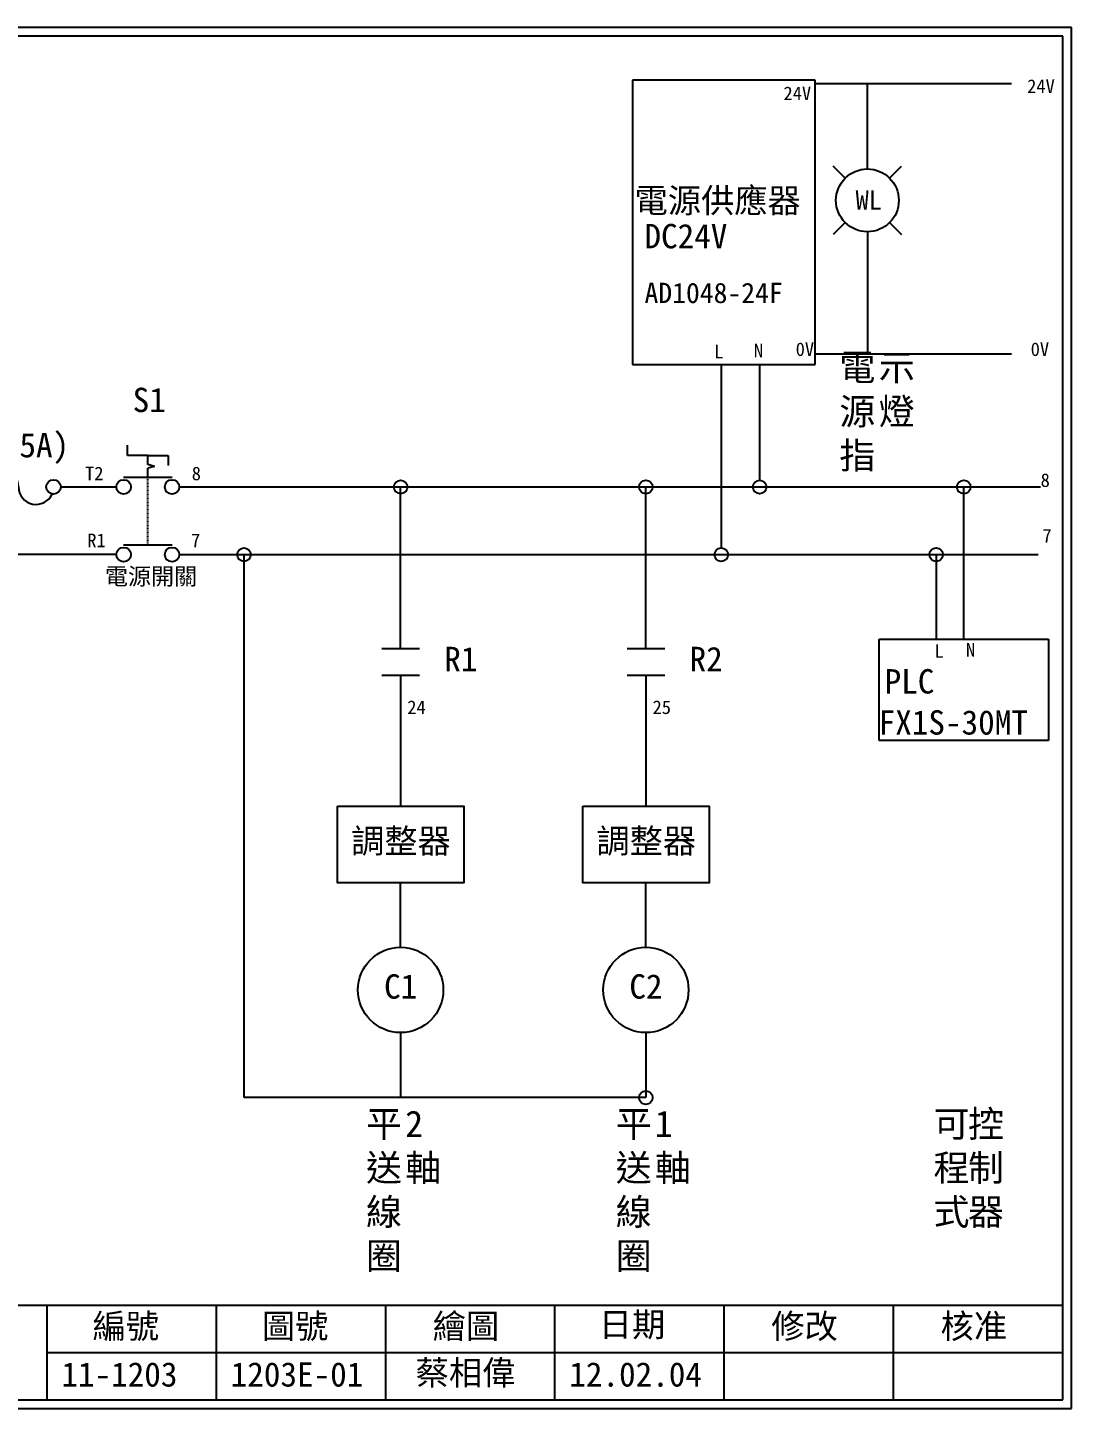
# Model space of a CAD drawing. Extents: x 10 to 297, y 3 to 310.
# Drawn here: x 142.9 to 297, y 3 to 207 of the extents above; entities that cross this region are included whole.
import ezdxf
from ezdxf.enums import TextEntityAlignment as Align

# ---------------------------------------------------------------- set-up
doc = ezdxf.new("R2010")
doc.units = 0
doc.linetypes.add('DASHED', pattern=[0.2, 0.1, -0.1])
doc.layers.get('0').update_dxf_attribs({"linetype": 'CONTINUOUS'})
for name, color, linetype in [('7', 7, 'CONTINUOUS'), ('圖框層', 7, 'CONTINUOUS'), ('標尺寸層', 3, 'CONTINUOUS')]:
    doc.layers.add(name, color=color, linetype=linetype)
doc.styles.add('CNS', font='romanc.shx', dxfattribs={"bigfont": 'chineset.shx'})
doc.styles.add('STSL', font='KAIU.TTF')

# ---------------------------------------------------------------- blocks, each defined once
blk = doc.blocks.new('FUSE')
at = {"color": 7}
for p, q in [((0, 0), (2.14, 0)), ((14.64, 0), (16.78, 0))]:
    blk.add_line(p, q, dxfattribs=at)
for centre in [(3.21, 0), (13.56, 0)]:
    blk.add_circle(centre, 1.07)
for centre, start, end in [((5.8, 0), 0, 156.116), ((10.98, 0), 180, 336.116)]:
    blk.add_arc(centre, 2.59, start, end, dxfattribs=at)

msp = doc.modelspace()

# ---------------------------------------------------------------- linework, layer by layer
for p, q in [((259.19, 199.2), (232.19, 199.2)), ((232.19, 199.2), (232.19, 157.2)), ((259.19, 157.2), (259.19, 199.2)), ((288.16, 198.67), (259.19, 198.67)), ((266.88, 189.99), (266.88, 198.67)), ((266.88, 186.09), (266.88, 189.99)), ((263.6, 184.73), (261.83, 186.5)), ((270.16, 184.73), (271.93, 186.5)), ((263.6, 178.17), (261.83, 176.4)), ((270.16, 178.17), (271.93, 176.4)), ((266.88, 176.81), (266.88, 172.86)), ((266.88, 172.86), (266.88, 158.72)), ((232.19, 157.2), (255.19, 157.2)), ((245.3, 157.2), (245.3, 130.12)), ((250.97, 157.2), (250.97, 140.12)), ((255.19, 157.2), (259.19, 157.2)), ((288.16, 158.72), (259.19, 158.72)), ((157.63, 143.77), (157.63, 145.27)), ((160.63, 143.77), (157.63, 143.77)), ((160.63, 143.77), (163.63, 143.77)), ((163.63, 143.77), (163.63, 142.27)), ((161.63, 142.16), (160.63, 142.43)), ((161.63, 142.16), (160.63, 141.89)), ((147.78, 139.12), (155.99, 139.12)), ((149.92, 139.12), (155.99, 139.12)), ((165.27, 139.12), (292.46, 139.12)), ((197.96, 115.27), (197.96, 139.12)), ((234.17, 115.27), (234.17, 139.12)), ((281.11, 116.64), (281.11, 139.12)), ((155.99, 129.12), (22.17, 129.12)), ((165.27, 129.12), (292.09, 129.12)), ((268.61, 116.64), (293.61, 116.64)), ((268.61, 101.64), (268.61, 116.64)), ((293.61, 116.64), (293.61, 101.64)), ((197.96, 111.3), (197.96, 91.96)), ((234.17, 111.3), (234.17, 91.96)), ((293.61, 101.64), (268.61, 101.64)), ((197.96, 71.11), (197.96, 80.64)), ((234.17, 71.11), (234.17, 80.64)), ((197.96, 58.51), (197.96, 48.91)), ((234.17, 58.51), (234.17, 48.91))]:
    msp.add_line(p, q)
for points in [[(188.63, 91.96), (207.29, 91.96), (207.29, 80.64), (188.63, 80.64)], [(224.84, 91.96), (243.5, 91.96), (243.5, 80.64), (224.84, 80.64)]]:
    msp.add_lwpolyline(points, close=True)
for centre, radius in [((266.88, 181.45), 4.64), ((250.97, 139.12), 1), ((245.3, 129.12), 1), ((197.96, 64.81), 6.3), ((234.17, 64.81), 6.3)]:
    msp.add_circle(centre, radius)
at = {"layer": '7'}
for p, q in [((160.63, 142.43), (160.63, 143.77)), ((160.63, 140.55), (160.63, 141.89)), ((157.06, 140.55), (164.2, 140.55)), ((157.06, 130.55), (164.2, 130.55))]:
    msp.add_line(p, q, dxfattribs=at)
at = {"layer": '7', "linetype": 'DASHED'}
msp.add_line((160.63, 130.55), (160.63, 140.55), dxfattribs=at)
at = {"layer": '7'}
for centre in [(157.06, 139.12), (164.2, 139.12), (157.06, 129.12), (164.2, 129.12)]:
    msp.add_circle(centre, 1.07, dxfattribs=at)
at = {"layer": '圖框層', "color": 7}
for p, q in [((297, 206.97), (10, 206.97)), ((297, 3), (297, 206.97)), ((295.75, 205.72), (11.25, 205.72)), ((295.75, 4.25), (295.75, 205.72)), ((11.25, 18.25), (295.75, 18.25)), ((145.75, 4.25), (145.75, 18.25)), ((170.75, 4.25), (170.75, 18.25)), ((195.75, 4.25), (195.75, 18.25)), ((220.75, 4.25), (220.75, 18.25)), ((245.75, 4.25), (245.75, 18.25)), ((270.75, 4.25), (270.75, 18.25)), ((145.75, 11.25), (295.75, 11.25)), ((11.25, 4.25), (295.75, 4.25)), ((10, 3), (297, 3))]:
    msp.add_line(p, q, dxfattribs=at)
at = {"layer": '標尺寸層', "color": 7}
for p, q in [((174.83, 48.91), (174.83, 129.12)), ((277.03, 129.15), (277.03, 116.64)), ((195.17, 115.27), (200.74, 115.27)), ((231.39, 115.27), (236.96, 115.27)), ((195.17, 111.3), (200.74, 111.3)), ((231.39, 111.3), (236.96, 111.3)), ((234.17, 48.91), (174.83, 48.91))]:
    msp.add_line(p, q, dxfattribs=at)
for centre in [(197.96, 139.12), (234.17, 139.12), (281.11, 139.12), (174.83, 129.12), (277.03, 129.12), (234.17, 48.91)]:
    msp.add_circle(centre, 1, dxfattribs=at)

# ---------------------------------------------------------------- block references
at = {"color": 7}
msp.add_blockref('FUSE', (133.14, 139.12), dxfattribs=at)

# ---------------------------------------------------------------- texts
msp.add_text('WL', height=2.856, dxfattribs=at).set_placement((267.08, 181.5), align=Align.MIDDLE_CENTER)
at = {"layer": '圖框層', "color": 4, "style": 'STSL'}
for s, height, p in [('24V', 2, (254.49, 196.26)), ('24V', 2, (290.47, 197.32)), ('電源供應器', 3.6, (232.5, 179.63)), ('DC24V', 3.6, (233.96, 174.37)), ('AD1048-24F', 3, (233.97, 166.28)), ('L', 2, (244.26, 158.11)), ('N', 2, (250.12, 158.26)), ('0V', 2, (256.29, 158.46)), ('0V', 2, (290.99, 158.46)), ('S1', 3.6, (158.39, 150.17)), ('F(5A)', 3.6, (136.77, 143.49)), ('T2', 2, (151.36, 140.11)), ('8', 2, (167.11, 140.11)), ('8', 2, (292.46, 139.12)), ('7', 2, (292.73, 130.9)), ('R1', 2, (151.69, 130.22)), ('7', 2, (167.02, 130.22)), ('R1', 3.6, (204.4, 111.9)), ('R2', 3.6, (240.62, 111.9)), ('L', 2, (276.8, 113.88)), ('N', 2, (281.44, 114.06)), ('PLC', 3.6, (269.42, 108.6)), ('24', 2, (198.94, 105.57)), ('25', 2, (235.16, 105.57)), ('FX1S-30MT', 3.6, (268.54, 102.53)), ('調整器', 3.6, (190.64, 85.02)), ('調整器', 3.6, (226.86, 85.02)), ('C1', 3.6, (195.51, 63.53)), ('C2', 3.6, (231.73, 63.53)), ('編號', 3.6, (152.47, 13.34)), ('圖號', 3.6, (177.47, 13.34)), ('繪圖', 3.6, (202.69, 13.34)), ('日期', 3.6, (227.22, 13.59)), ('修改', 3.6, (252.69, 13.34)), ('核准', 3.6, (277.69, 13.34)), ('蔡相偉', 3.6, (200.18, 6.47)), ('11-1203', 3.6, (147.86, 6.22)), ('1203E-01', 3.6, (172.86, 6.22)), ('12.02.04', 3.6, (222.86, 6.22))]:
    msp.add_text(s, height=height, dxfattribs=at).set_placement(p)
at = {"layer": '標尺寸層', "color": 7, "attachment_point": 1, "style": 'CNS'}
for s, insert, char_height, width in [('{\\fDFKai-SB|b0|i0|c136|p65;電\\P源指}', (262.74, 158.72), 3.9, 4.1392), ('{\\fDFKai-SB|b0|i0|c136|p65;示燈}', (268.55, 158.72), 3.9, 4.1392), ('{\\fDFKai-SB|b0|i0|c136|p65;電源開關}', (154.28, 127.16), 2.5, 14.0847), ('{\\fDFKai-SB|b0|i0|c136|p65;平送線圈}', (192.84, 46.99), 3.9, 5.4243), ('{\\fDFKai-SB|b0|i0|c136|p65;2軸}', (198.63, 46.99), 3.9, 5.4243), ('{\\fDFKai-SB|b0|i0|c136|p65;平送線圈}', (229.71, 46.99), 3.9, 5.4243), ('{\\fDFKai-SB|b0|i0|c136|p65;可程式}', (276.64, 46.99), 3.9, 5.4243), ('{\\fDFKai-SB|b0|i0|c136|p65;控制器}', (281.73, 46.99), 3.9, 5.4243), ('{\\fDFKai-SB|b0|i0|c136|p65;1軸}', (235.49, 46.99), 3.9, 5.4243)]:
    msp.add_mtext(s, dxfattribs=dict(at, insert=insert, char_height=char_height, width=width))

doc.saveas('drawing.dxf')
